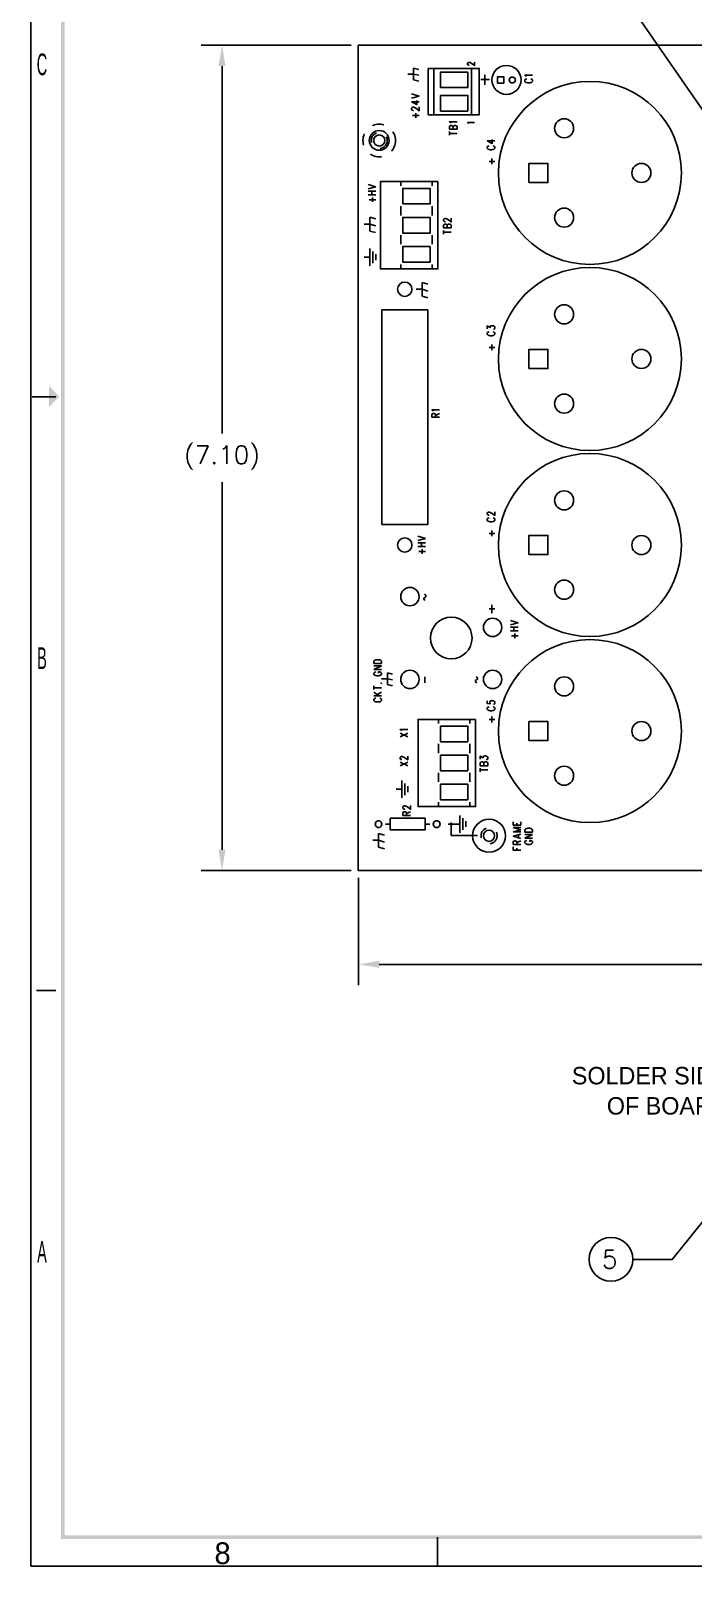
# Model space of a CAD drawing. Extents: x 0 to 31.8, y 0 to 20.
# Drawn here: x 0 to 5.7, y 0 to 13.21 of the extents above; entities that cross this region are included whole.
import ezdxf
from ezdxf.enums import TextEntityAlignment as Align

# ---------------------------------------------------------------- set-up
doc = ezdxf.new("R2010")
doc.units = 0
doc.header["$LTSCALE"] = 0.25
doc.header["$MEASUREMENT"] = 0
doc.linetypes.add('CENTER', pattern=[2, 1.25, -0.25, 0.25, -0.25])
doc.linetypes.add('HIDDEN', pattern=[0.375, 0.25, -0.125])
doc.layers.get('0').update_dxf_attribs({"linetype": 'CONTINUOUS'})
doc.layers.get('DEFPOINTS').update_dxf_attribs({"linetype": 'CONTINUOUS'})
for name, color, linetype in [('10', 7, 'CONTINUOUS'), ('DIMS', 1, 'CONTINUOUS'), ('FORMAT', 3, 'CONTINUOUS'), ('OBJECT', 2, 'CONTINUOUS'), ('TITLE1', 6, 'CONTINUOUS')]:
    doc.layers.add(name, color=color, linetype=linetype)
doc.styles.add('ROMANS', font='romans.shx')
doc.styles.add('SM2', font='TXT', dxfattribs={"width": 0.5})
doc.dimstyles.new('NORM3', dxfattribs={"dimtxt": 0.156, "dimasz": 0.18, "dimexe": 0.18, "dimexo": 0.0625, "dimgap": 0.09, "dimtad": 0, "dimtih": 1, "dimtoh": 1, "dimdec": 3, "dimzin": 4, "dimdsep": 46, "dimtxsty": 'ROMANS', "dimcen": 0.09, "dimadec": 0, "dimazin": 0, "dimtfac": 1, "dimtdec": 0, "dimtofl": 0, "dimtmove": 0, "dimatfit": 0, "dimfxl": 0, "dimtolj": 1, "dimtzin": 4, "dimarcsym": 0})
doc.dimstyles.get("Standard").update_dxf_attribs({"dimtxt": 0.18, "dimasz": 0.18, "dimexe": 0.18, "dimexo": 0.0625, "dimgap": 0.09, "dimtad": 0, "dimtih": 1, "dimtoh": 1, "dimdec": 4, "dimzin": 0, "dimdsep": 46, "dimtxsty": 'Standard', "dimcen": 0.09, "dimadec": 0, "dimazin": 0, "dimtfac": 1, "dimtdec": 4, "dimtofl": 0, "dimtmove": 0, "dimatfit": 3, "dimfxl": 0, "dimtolj": 1, "dimtzin": 0, "dimarcsym": 0})

# ---------------------------------------------------------------- blocks, each defined once
blk = doc.blocks.new('DDWG')
at = {"layer": 'FORMAT'}
for p, q in [((0, 20), (0, 0)), ((0.217, 10.059), (0.013, 10.059)), ((0.217, 4.952), (0.05, 4.952)), ((3.501, 0.25), (3.501, 0)), ((0, 0), (31.8, 0))]:
    blk.add_line(p, q, dxfattribs=at)
blk.add_solid([(0.157, 10.153), (0.247, 10.06), (0.157, 9.972)], dxfattribs=at)
for points in [[(0.261, 0.235), (0.291, 0.235), (0.261, 19.765), (0.291, 19.765)], [(0.261, 0.265), (0.261, 0.235), (31.606, 0.265), (31.606, 0.235)]]:
    blk.add_trace(points, dxfattribs=at)
at = {"layer": 'FORMAT', "style": 'SM2', "width": 0.5}
for s, p in [('C', (0.097, 12.824)), ('B', (0.097, 7.717)), ('A', (0.097, 2.61))]:
    blk.add_text(s, height=0.187, dxfattribs=at).set_placement(p, align=Align.CENTER)
at = {"layer": 'FORMAT'}
blk.add_text('8', height=0.187, dxfattribs=at).set_placement((1.651, 0.019), align=Align.CENTER)
at = {"layer": 'TITLE1', "style": 'ROMANS', "width": 0.718171, "flags": 8}
blk.add_attdef('XX/XX/XX', text='', height=0.15, dxfattribs=at).set_placement((29.981, 19.11), (30.807, 19.11), align=Align.FIT)
at = {"layer": 'TITLE1', "style": 'ROMANS', "flags": 8}
for tag, height, p in [('XX', 0.15, (26.31, 19.119)), ('XX', 0.093, (25.092, 1.574)), ('XX', 0.093, (25.075, 1.427)), ('XX/XX', 0.075, (25.05, 1.264))]:
    blk.add_attdef(tag, text='', height=height, dxfattribs=at).set_placement(p, align=Align.CENTER)
at = {"layer": 'TITLE1', "color": 6, "style": 'ROMANS'}
for tag, p, height in [('XXXXXX', (29.834, 2.321), 0.125), ('XX-XXXXX-XXX', (28.456, 0.571), 0.188)]:
    blk.add_attdef(tag, p, '', height=height, dxfattribs=at)
at = {"layer": 'TITLE1', "style": 'ROMANS'}
for tag, p, height in [('XXXXXXX', (25.435, 1.893), 0.1), ('XX/XX/XX', (26.845, 1.893), 0.1), ('XXXXXXXX', (23.667, 0.819), 0.09), ('XXXXXXXX', (23.664, 0.673), 0.09), ('XXXXXXXX', (23.665, 0.332), 0.09), ('XXXXXXX', (25.474, 0.31), 0.125), ('X', (30.307, 0.304), 0.125)]:
    blk.add_attdef(tag, p, '', height=height, dxfattribs=at)
at = {"layer": 'TITLE1', "style": 'ROMANS', "flags": 8}
for tag, p, height in [('XXXXX', (23.98, 1.586), 0.093), ('XXXXXXXX', (25.435, 1.529), 0.1), ('XX/XX/XX', (26.845, 1.529), 0.1), ('XXXXX', (23.972, 1.427), 0.093), ('XXXXX', (23.972, 1.256), 0.093)]:
    blk.add_attdef(tag, p, '', height=height, dxfattribs=at)
at = {"layer": 'TITLE1', "color": 6, "style": 'ROMANS'}
for tag, p in [('XXXXXXXXXXXXXXXX', (29.295, 1.31)), ('XXXXXXXXXXXXXXXXXXXX', (29.649, 1.021)), ('XX', (31.205, 0.571))]:
    blk.add_attdef(tag, text='', height=0.188, dxfattribs=at).set_placement(p, align=Align.CENTER)
at = {"layer": 'TITLE1', "style": 'ROMANS'}
for tag, p in [('XXXXX', (28.377, 0.304)), ('X', (30.794, 0.304))]:
    blk.add_attdef(tag, text='', height=0.125, dxfattribs=at).set_placement(p, align=Align.CENTER)
blk = doc.blocks.new('*D2')
at = {"color": 0, "linetype": 'ByBlock'}
for p, q in [((3.283, 5.921), (3.283, 4.997)), ((13.533, 5.921), (13.533, 4.997)), ((3.463, 5.177), (7.905, 5.177)), ((13.353, 5.177), (8.91, 5.177))]:
    blk.add_line(p, q, dxfattribs=at)
for points in [[(3.463, 5.207), (3.463, 5.147), (3.283, 5.177)], [(13.353, 5.207), (13.353, 5.147), (13.533, 5.177)]]:
    blk.add_solid(points, dxfattribs=at)
at = {"layer": 'DEFPOINTS', "color": 0, "linetype": 'ByBlock'}
for p in [(3.283, 5.983), (13.533, 5.983), (13.533, 5.177)]:
    blk.add_point(p, dxfattribs=at)
at = {"color": 0, "linetype": 'ByBlock', "insert": (8.408, 5.177), "char_height": 0.156, "attachment_point": 5, "style": 'ROMANS'}
blk.add_mtext('\\A1;(10.25)', dxfattribs=at)
blk = doc.blocks.new('*D3')
at = {"color": 0, "linetype": 'ByBlock'}
for p, q in [((3.22, 13.083), (1.93, 13.083)), ((2.11, 12.903), (2.11, 9.742)), ((2.11, 6.163), (2.11, 9.324)), ((3.22, 5.983), (1.93, 5.983))]:
    blk.add_line(p, q, dxfattribs=at)
for points in [[(2.08, 12.903), (2.14, 12.903), (2.11, 13.083)], [(2.08, 6.163), (2.14, 6.163), (2.11, 5.983)]]:
    blk.add_solid(points, dxfattribs=at)
at = {"layer": 'DEFPOINTS', "color": 0, "linetype": 'ByBlock'}
for p in [(2.11, 13.083), (3.283, 13.083), (3.283, 5.983)]:
    blk.add_point(p, dxfattribs=at)
at = {"color": 0, "linetype": 'ByBlock', "insert": (2.11, 9.533), "char_height": 0.156, "attachment_point": 5, "style": 'ROMANS'}
blk.add_mtext('\\A1;(7.10)', dxfattribs=at)

msp = doc.modelspace()

# ---------------------------------------------------------------- linework, layer by layer
at = {"layer": '10'}
for points in [[(2.8186, 13.0832), (2.8186, 5.9838), (13.0686, 5.9838), (13.0686, 13.0832), (2.8186, 13.0832)], [(3.294, 12.8332), (3.2438, 12.8332)], [(3.294, 12.784), (3.294, 12.8834)], [(3.294, 12.8834), (3.3383, 12.8736)], [(3.294, 12.8332), (3.3383, 12.8234)], [(3.419, 12.8833), (3.419, 12.4837), (3.8599, 12.4837), (3.8599, 12.8833), (3.419, 12.8833)], [(3.4682, 12.4837), (3.4682, 12.8833)], [(3.5262, 12.7171), (3.7605, 12.7171), (3.7605, 12.8509), (3.5262, 12.8509), (3.5262, 12.7171)], [(3.7733, 12.911), (3.7703, 12.911), (3.7644, 12.9129), (3.7615, 12.9149), (3.7585, 12.9189), (3.7585, 12.9267), (3.7615, 12.9307), (3.7644, 12.9326), (3.7703, 12.9346), (3.7753, 12.9346), (3.7812, 12.9326), (3.79, 12.9287), (3.8186, 12.909), (3.8186, 12.9366)], [(3.794, 12.4837), (3.794, 12.8833)], [(3.9072, 12.8272), (3.9072, 12.7426)], [(4.2644, 12.8126), (4.2615, 12.8175), (4.2526, 12.8234), (4.3186, 12.8234)], [(3.294, 12.784), (3.3383, 12.7732)], [(3.8727, 12.7878), (3.9475, 12.7878)], [(4.0164, 12.7565), (4.0705, 12.7565), (4.0705, 12.8106), (4.0164, 12.8106), (4.0164, 12.7565)], [(4.1709, 12.784), (4.165, 12.7988), (4.1512, 12.8086), (4.1345, 12.8086), (4.1217, 12.7988), (4.1168, 12.784), (4.1217, 12.7673), (4.1345, 12.7574), (4.1512, 12.7574), (4.165, 12.7673), (4.1709, 12.784)], [(4.2684, 12.7929), (4.2615, 12.7899), (4.2556, 12.786), (4.2526, 12.7811), (4.2526, 12.7712), (4.2556, 12.7673), (4.2615, 12.7624), (4.2684, 12.7604), (4.2772, 12.7584), (4.294, 12.7584), (4.3028, 12.7604), (4.3087, 12.7624), (4.3146, 12.7673), (4.3186, 12.7712), (4.3186, 12.7811), (4.3146, 12.786), (4.3087, 12.7899), (4.3028, 12.7929)], [(3.2772, 12.6629), (3.3432, 12.6442)], [(3.2772, 12.6265), (3.3432, 12.6442)], [(3.2772, 12.595), (3.3215, 12.5714), (3.3215, 12.6059)], [(3.2772, 12.595), (3.3432, 12.595)], [(3.294, 12.5212), (3.29, 12.5212), (3.2831, 12.5232), (3.2802, 12.5261), (3.2772, 12.5311), (3.2772, 12.5399), (3.2802, 12.5448), (3.2831, 12.5468), (3.29, 12.5488), (3.2969, 12.5488), (3.3028, 12.5468), (3.3117, 12.5429), (3.3432, 12.5192), (3.3432, 12.5517)], [(3.5262, 12.5163), (3.7605, 12.5163), (3.7605, 12.6502), (3.5262, 12.6502), (3.5262, 12.5163)], [(3.2861, 12.4789), (3.3432, 12.4789)], [(3.3146, 12.4582), (3.3146, 12.4986)], [(3.6148, 12.413), (3.6119, 12.4179), (3.603, 12.4238), (3.669, 12.4238)], [(3.7703, 12.409), (3.7674, 12.4129), (3.7585, 12.4189), (3.8186, 12.4189)], [(3.603, 12.3608), (3.603, 12.3805), (3.606, 12.3874), (3.6089, 12.3893), (3.6148, 12.3923), (3.6217, 12.3923), (3.6276, 12.3893), (3.6306, 12.3874), (3.6335, 12.3805)], [(3.603, 12.3608), (3.669, 12.3608)], [(3.603, 12.3086), (3.603, 12.3391)], [(3.603, 12.3234), (3.669, 12.3234)], [(3.6335, 12.3608), (3.6335, 12.3805), (3.6365, 12.3874), (3.6394, 12.3893), (3.6463, 12.3923), (3.6552, 12.3923), (3.6611, 12.3893), (3.665, 12.3874), (3.669, 12.3805), (3.669, 12.3608)], [(3.9278, 12.2604), (3.9711, 12.2378), (3.9711, 12.2712)], [(3.9278, 12.2604), (3.9938, 12.2604)], [(3.9436, 12.2181), (3.9367, 12.2141), (3.9308, 12.2102), (3.9278, 12.2053), (3.9278, 12.1964), (3.9308, 12.1925), (3.9367, 12.1876), (3.9436, 12.1856), (3.9524, 12.1826), (3.9682, 12.1826), (3.978, 12.1856), (3.9839, 12.1876), (3.9898, 12.1925), (3.9938, 12.1964), (3.9938, 12.2053), (3.9898, 12.2102), (3.9839, 12.2141), (3.978, 12.2181)], [(3.9938, 12.0831), (3.9436, 12.0831)], [(3.9682, 12.0585), (3.9682, 12.1087)], [(4.2861, 11.9011), (4.4505, 11.9011), (4.4505, 12.0655), (4.2861, 12.0655), (4.2861, 11.9011)], [(3.5036, 11.9089), (3.5036, 11.1589), (3.0085, 11.1589), (3.0085, 11.9089), (3.5036, 11.9089)], [(3.1837, 11.9089), (3.1837, 11.8722)], [(3.4534, 11.9089), (3.4534, 11.8722)], [(2.9022, 11.8834), (2.9682, 11.8647)], [(2.9022, 11.847), (2.9682, 11.8647)], [(2.9022, 11.8263), (2.9682, 11.8263)], [(2.9022, 11.7948), (2.9682, 11.7948)], [(2.9337, 11.7948), (2.9337, 11.8263)], [(2.9396, 11.7338), (2.9396, 11.7732)], [(3.2014, 11.7171), (3.4357, 11.7171), (3.4357, 11.8509), (3.2014, 11.8509), (3.2014, 11.7171)], [(2.9111, 11.7535), (2.9682, 11.7535)], [(3.1837, 11.6974), (3.1837, 11.6189)], [(3.4534, 11.6974), (3.4534, 11.6189)], [(2.919, 11.5439), (2.8688, 11.5439)], [(2.919, 11.4838), (2.919, 11.6039)], [(2.919, 11.6039), (2.9682, 11.5882)], [(2.919, 11.5439), (2.9682, 11.5291)], [(3.2014, 11.4671), (3.4357, 11.4671), (3.4357, 11.6009), (3.2014, 11.6009), (3.2014, 11.4671)], [(3.5686, 11.5645), (3.5646, 11.5645), (3.5587, 11.5675), (3.5558, 11.5694), (3.5528, 11.5734), (3.5528, 11.5832), (3.5558, 11.5872), (3.5587, 11.5891), (3.5646, 11.5931), (3.5715, 11.5931), (3.5774, 11.5891), (3.5863, 11.5852), (3.6188, 11.5626), (3.6188, 11.595)], [(3.5528, 11.5104), (3.5528, 11.5311), (3.5558, 11.538), (3.5587, 11.5399), (3.5646, 11.5429), (3.5715, 11.5429), (3.5774, 11.5399), (3.5804, 11.538), (3.5833, 11.5311)], [(3.5528, 11.5104), (3.6188, 11.5104)], [(3.5833, 11.5104), (3.5833, 11.5311), (3.5863, 11.538), (3.5892, 11.5399), (3.5961, 11.5429), (3.606, 11.5429), (3.6119, 11.5399), (3.6148, 11.538), (3.6188, 11.5311), (3.6188, 11.5104)], [(2.919, 11.4838), (2.9672, 11.47)], [(3.1837, 11.4489), (3.1837, 11.3704)], [(3.4534, 11.4489), (3.4534, 11.3704)], [(3.5528, 11.4582), (3.5528, 11.4897)], [(3.5528, 11.474), (3.6188, 11.474)], [(2.919, 11.2583), (2.8688, 11.2583)], [(2.919, 11.1835), (2.919, 11.3331)], [(2.9436, 11.2081), (2.9436, 11.3085)], [(2.9682, 11.2337), (2.9682, 11.2839)], [(3.2014, 11.2171), (3.4357, 11.2171), (3.4357, 11.3509), (3.2014, 11.3509), (3.2014, 11.2171)], [(3.1837, 11.1956), (3.1837, 11.1589)], [(3.4534, 11.1956), (3.4534, 11.1589)], [(3.3682, 10.9828), (3.318, 10.9828)], [(3.3682, 10.9227), (3.3682, 11.0428)], [(3.3682, 11.0428), (3.4174, 11.0271)], [(3.3682, 10.9828), (3.4174, 10.968)], [(3.3682, 10.9227), (3.4164, 10.9089)], [(3.416, 8.9611), (3.416, 10.8056), (3.0213, 10.8056), (3.0213, 8.9611), (3.416, 8.9611)], [(3.9278, 10.6423), (3.9278, 10.6679), (3.9524, 10.6541), (3.9524, 10.661), (3.9554, 10.6649), (3.9583, 10.6679), (3.9682, 10.6698), (3.9741, 10.6698), (3.9839, 10.6679), (3.9898, 10.663), (3.9938, 10.6561), (3.9938, 10.6482), (3.9898, 10.6423), (3.9869, 10.6393), (3.981, 10.6374)], [(3.9436, 10.6177), (3.9367, 10.6147), (3.9308, 10.6108), (3.9278, 10.6059), (3.9278, 10.597), (3.9308, 10.5931), (3.9367, 10.5872), (3.9436, 10.5852), (3.9524, 10.5822), (3.9682, 10.5822), (3.978, 10.5852), (3.9839, 10.5872), (3.9898, 10.5931), (3.9938, 10.597), (3.9938, 10.6059), (3.9898, 10.6108), (3.9839, 10.6147), (3.978, 10.6177)], [(3.9938, 10.4837), (3.9436, 10.4837)], [(3.9682, 10.4581), (3.9682, 10.5083)], [(4.2861, 10.3017), (4.4505, 10.3017), (4.4505, 10.4661), (4.2861, 10.4661), (4.2861, 10.3017)], [(3.4642, 9.9356), (3.4613, 9.9395), (3.4524, 9.9464), (3.5184, 9.9464)], [(3.4524, 9.8834), (3.4524, 9.9041), (3.4554, 9.911), (3.4583, 9.913), (3.4642, 9.9149), (3.4711, 9.9149), (3.478, 9.913), (3.481, 9.911), (3.4839, 9.9041), (3.4839, 9.8834)], [(3.4839, 9.8982), (3.5184, 9.9149)], [(3.4524, 9.8834), (3.5184, 9.8834)], [(3.9436, 9.0399), (3.9396, 9.0399), (3.9337, 9.0429), (3.9308, 9.0448), (3.9278, 9.0488), (3.9278, 9.0576), (3.9308, 9.0626), (3.9337, 9.0645), (3.9396, 9.0675), (3.9465, 9.0675), (3.9524, 9.0645), (3.9613, 9.0606), (3.9938, 9.038), (3.9938, 9.0695)], [(3.9436, 9.0173), (3.9367, 9.0143), (3.9308, 9.0104), (3.9278, 9.0055), (3.9278, 8.9966), (3.9308, 8.9927), (3.9367, 8.9878), (3.9436, 8.9858), (3.9524, 8.9828), (3.9682, 8.9828), (3.978, 8.9858), (3.9839, 8.9878), (3.9898, 8.9927), (3.9938, 8.9966), (3.9938, 9.0055), (3.9898, 9.0104), (3.9839, 9.0143), (3.978, 9.0173)], [(3.332, 8.8583), (3.3979, 8.8396)], [(3.9938, 8.8833), (3.9436, 8.8833)], [(3.9682, 8.8587), (3.9682, 8.9089)], [(4.2861, 8.7013), (4.4505, 8.7013), (4.4505, 8.8657), (4.2861, 8.8657), (4.2861, 8.7013)], [(3.332, 8.8219), (3.3979, 8.8396)], [(3.332, 8.8012), (3.3979, 8.8012)], [(3.332, 8.7697), (3.3979, 8.7697)], [(3.3408, 8.7284), (3.3979, 8.7284)], [(3.3635, 8.7697), (3.3635, 8.8012)], [(3.3694, 8.7087), (3.3694, 8.7481)], [(3.3944, 8.3086), (3.3835, 8.3155), (3.3835, 8.3273), (3.3993, 8.3391), (3.3993, 8.3519), (3.3884, 8.3598)], [(3.9436, 8.2338), (3.9947, 8.2338)], [(3.9682, 8.2683), (3.9682, 8.1984)], [(4.1276, 8.1334), (4.1936, 8.1147)], [(4.1276, 8.097), (4.1936, 8.1147)], [(4.1276, 8.0763), (4.1936, 8.0763)], [(4.1581, 8.0448), (4.1581, 8.0763)], [(4.1276, 8.0448), (4.1936, 8.0448)], [(4.1365, 8.0035), (4.1936, 8.0035)], [(4.165, 7.9838), (4.165, 8.0232)], [(2.9524, 7.7643), (2.9524, 7.7811), (2.9554, 7.7879), (2.9613, 7.7929), (2.9682, 7.7948), (2.978, 7.7968), (2.9938, 7.7968), (3.0026, 7.7948), (3.0085, 7.7929), (3.0144, 7.7879), (3.0184, 7.7811), (3.0184, 7.7643)], [(2.9524, 7.7643), (3.0184, 7.7643)], [(2.9524, 7.7122), (3.0184, 7.7446)], [(2.9524, 7.7446), (3.0184, 7.7446)], [(2.9524, 7.7122), (3.0184, 7.7122)], [(2.9682, 7.6925), (2.9613, 7.6895), (2.9554, 7.6856), (2.9524, 7.6807), (2.9524, 7.6718), (2.9554, 7.6679), (2.9613, 7.6629), (2.9682, 7.661), (2.978, 7.659), (2.9938, 7.659), (3.0026, 7.661), (3.0085, 7.6629), (3.0144, 7.6679), (3.0184, 7.6718), (3.0184, 7.6807), (3.0144, 7.6856), (3.0085, 7.6895), (3.0026, 7.6925), (2.9938, 7.6925)], [(2.9938, 7.6807), (2.9938, 7.6925)], [(3.0686, 7.5832), (3.0686, 7.6836)], [(3.0686, 7.6836), (3.1138, 7.6738)], [(2.9524, 7.5399), (2.9524, 7.5714)], [(2.9524, 7.5557), (3.0184, 7.5557)], [(3.0115, 7.595), (3.0144, 7.5931), (3.0184, 7.595), (3.0144, 7.597), (3.0115, 7.595)], [(3.0686, 7.6334), (3.0184, 7.6334)], [(3.0686, 7.6334), (3.1138, 7.6236)], [(3.0686, 7.5832), (3.1138, 7.5734)], [(3.3924, 7.599), (3.3924, 7.6492)], [(3.8392, 7.599), (3.8284, 7.6059), (3.8284, 7.6177), (3.8442, 7.6295), (3.8442, 7.6413), (3.8333, 7.6492)], [(2.9524, 7.5192), (2.9967, 7.4878)], [(2.9524, 7.4878), (3.0184, 7.4878)], [(2.9682, 7.4681), (2.9613, 7.4641), (2.9554, 7.4602), (2.9524, 7.4553), (2.9524, 7.4464), (2.9554, 7.4425), (2.9613, 7.4376), (2.9682, 7.4356), (2.978, 7.4336), (2.9938, 7.4336), (3.0026, 7.4356), (3.0085, 7.4376), (3.0144, 7.4425), (3.0184, 7.4464), (3.0184, 7.4553), (3.0144, 7.4602), (3.0085, 7.4641), (3.0026, 7.4681)], [(2.981, 7.4986), (3.0184, 7.5192)], [(3.9278, 7.4425), (3.9278, 7.4198), (3.9554, 7.4179), (3.9524, 7.4198), (3.9495, 7.4267), (3.9495, 7.4326), (3.9524, 7.4395), (3.9583, 7.4445), (3.9682, 7.4464), (3.9741, 7.4445), (3.9839, 7.4425), (3.9898, 7.4376), (3.9938, 7.4307), (3.9938, 7.4238), (3.9898, 7.4179), (3.9869, 7.4149), (3.981, 7.413)], [(3.8284, 7.2839), (3.8284, 6.5339), (3.3333, 6.5339), (3.3333, 7.2839), (3.8284, 7.2839)], [(3.5085, 7.2839), (3.5085, 7.2472)], [(3.7782, 7.2839), (3.7782, 7.2472)], [(3.9436, 7.3923), (3.9367, 7.3893), (3.9308, 7.3854), (3.9278, 7.3805), (3.9278, 7.3716), (3.9308, 7.3677), (3.9367, 7.3628), (3.9436, 7.3608), (3.9524, 7.3578), (3.9682, 7.3578), (3.978, 7.3608), (3.9839, 7.3628), (3.9898, 7.3677), (3.9938, 7.3716), (3.9938, 7.3805), (3.9898, 7.3854), (3.9839, 7.3893), (3.978, 7.3923)], [(3.9938, 7.2839), (3.9436, 7.2839)], [(3.9682, 7.2583), (3.9682, 7.3085)], [(4.2861, 7.1019), (4.4505, 7.1019), (4.4505, 7.2653), (4.2861, 7.2653), (4.2861, 7.1019)], [(3.1896, 7.1856), (3.1867, 7.1895), (3.1778, 7.1964), (3.2438, 7.1964)], [(3.1778, 7.1334), (3.2438, 7.1649)], [(3.1778, 7.1649), (3.2438, 7.1334)], [(3.5262, 7.0921), (3.7605, 7.0921), (3.7605, 7.2259), (3.5262, 7.2259), (3.5262, 7.0921)], [(3.5085, 7.0724), (3.5085, 6.9939)], [(3.7782, 7.0724), (3.7782, 6.9939)], [(3.1936, 6.9376), (3.1896, 6.9376), (3.1837, 6.9395), (3.1808, 6.9425), (3.1778, 6.9464), (3.1778, 6.9553), (3.1808, 6.9602), (3.1837, 6.9622), (3.1896, 6.9641), (3.1965, 6.9641), (3.2024, 6.9622), (3.2113, 6.9582), (3.2438, 6.9356), (3.2438, 6.9681)], [(3.1778, 6.8834), (3.2438, 6.9149)], [(3.1778, 6.9149), (3.2438, 6.8834)], [(3.5262, 6.8421), (3.7605, 6.8421), (3.7605, 6.9759), (3.5262, 6.9759), (3.5262, 6.8421)], [(3.8673, 6.9425), (3.8673, 6.9681), (3.8919, 6.9533), (3.8919, 6.9602), (3.8949, 6.9641), (3.8978, 6.9681), (3.9077, 6.97), (3.9136, 6.97), (3.9224, 6.9681), (3.9293, 6.9622), (3.9332, 6.9553), (3.9332, 6.9484), (3.9293, 6.9425), (3.9254, 6.9395), (3.9195, 6.9376)], [(3.8673, 6.8854), (3.8673, 6.9061), (3.8703, 6.913), (3.8732, 6.9149), (3.8791, 6.9179), (3.886, 6.9179), (3.8919, 6.9149), (3.8949, 6.913), (3.8978, 6.9061)], [(3.8673, 6.8854), (3.9332, 6.8854)], [(3.8978, 6.8854), (3.8978, 6.9061), (3.9008, 6.913), (3.9037, 6.9149), (3.9106, 6.9179), (3.9195, 6.9179), (3.9254, 6.9149), (3.9293, 6.913), (3.9332, 6.9061), (3.9332, 6.8854)], [(3.1936, 6.6088), (3.1936, 6.7584)], [(3.5085, 6.8239), (3.5085, 6.7454)], [(3.7782, 6.8239), (3.7782, 6.7454)], [(3.8673, 6.8332), (3.8673, 6.8647)], [(3.8673, 6.849), (3.9332, 6.849)], [(3.1936, 6.6836), (3.1434, 6.6836)], [(3.2182, 6.6334), (3.2182, 6.7338)], [(3.2438, 6.659), (3.2438, 6.7082)], [(3.5262, 6.5921), (3.7605, 6.5921), (3.7605, 6.7259), (3.5262, 6.7259), (3.5262, 6.5921)], [(3.2182, 6.5124), (3.2142, 6.5124), (3.2083, 6.5143), (3.2054, 6.5173), (3.2024, 6.5212), (3.2024, 6.5311), (3.2054, 6.536), (3.2083, 6.538), (3.2142, 6.5399), (3.2211, 6.5399), (3.228, 6.538), (3.2369, 6.534), (3.2684, 6.5104), (3.2684, 6.5429)], [(3.2024, 6.4582), (3.2024, 6.4789), (3.2054, 6.4858), (3.2083, 6.4878), (3.2142, 6.4897), (3.2211, 6.4897), (3.228, 6.4878), (3.231, 6.4858), (3.2339, 6.4789), (3.2339, 6.4582)], [(3.2339, 6.474), (3.2684, 6.4897)], [(3.5085, 6.5706), (3.5085, 6.5339)], [(3.7782, 6.5706), (3.7782, 6.5339)], [(3.0223, 6.3834), (3.0164, 6.4002), (3.0026, 6.412), (2.9839, 6.412), (2.9692, 6.4002), (2.9633, 6.3834), (2.9692, 6.3657), (2.9839, 6.3549), (3.0026, 6.3549), (3.0164, 6.3657), (3.0223, 6.3834)], [(3.0932, 6.3833), (3.0538, 6.3833)], [(3.0932, 6.4335), (3.3934, 6.4335), (3.3934, 6.3331), (3.0932, 6.3331), (3.0932, 6.4335)], [(3.2024, 6.4582), (3.2684, 6.4582)], [(3.3934, 6.3833), (3.4337, 6.3833)], [(3.5223, 6.3834), (3.5164, 6.4002), (3.5026, 6.412), (3.4839, 6.412), (3.4692, 6.4002), (3.4633, 6.3834), (3.4692, 6.3657), (3.4839, 6.3549), (3.5026, 6.3549), (3.5164, 6.3657), (3.5223, 6.3834)], [(3.6936, 6.3834), (3.5932, 6.3834)], [(3.6286, 6.3833), (3.6188, 6.3932), (3.6089, 6.3833), (3.6188, 6.3735), (3.6286, 6.3833)], [(3.6188, 6.284), (3.6188, 6.3785)], [(3.6936, 6.3086), (3.6936, 6.4582)], [(3.7182, 6.3332), (3.7182, 6.4336)], [(3.7438, 6.3588), (3.7438, 6.409)], [(4.1522, 6.3736), (4.1522, 6.4041)], [(4.1522, 6.3736), (4.2182, 6.3736)], [(4.1522, 6.3539), (4.2182, 6.3352)], [(4.1522, 6.3539), (4.2182, 6.3539)], [(4.1837, 6.3736), (4.1837, 6.3923)], [(4.2182, 6.3736), (4.2182, 6.4041)], [(4.2526, 6.3145), (4.2526, 6.3303), (4.2556, 6.3372), (4.2615, 6.3431), (4.2684, 6.345), (4.2772, 6.347), (4.294, 6.347), (4.3028, 6.345), (4.3087, 6.3431), (4.3146, 6.3372), (4.3186, 6.3303), (4.3186, 6.3145)], [(2.9938, 6.2437), (2.9436, 6.2437)], [(2.9938, 6.1836), (2.9938, 6.3037)], [(2.9938, 6.3037), (3.044, 6.2889)], [(2.9938, 6.2437), (3.044, 6.2289)], [(3.6188, 6.284), (3.8432, 6.284)], [(4.1522, 6.3175), (4.2182, 6.3352)], [(4.1522, 6.3175), (4.2182, 6.3175)], [(4.1522, 6.2791), (4.2182, 6.2968)], [(4.1522, 6.2791), (4.2182, 6.2604)], [(4.1522, 6.2082), (4.1522, 6.2289), (4.1552, 6.2358), (4.1581, 6.2378), (4.165, 6.2397), (4.1719, 6.2397), (4.1778, 6.2378), (4.1808, 6.2358), (4.1837, 6.2289), (4.1837, 6.2082)], [(4.1522, 6.2082), (4.2182, 6.2082)], [(4.1837, 6.224), (4.2182, 6.2397)], [(4.1965, 6.2673), (4.1965, 6.2899)], [(4.2526, 6.3145), (4.3186, 6.3145)], [(4.2526, 6.2624), (4.3186, 6.2948)], [(4.2526, 6.2948), (4.3186, 6.2948)], [(4.2526, 6.2624), (4.3186, 6.2624)], [(4.2684, 6.2427), (4.2615, 6.2397), (4.2556, 6.2358), (4.2526, 6.2309), (4.2526, 6.222), (4.2556, 6.2181), (4.2615, 6.2122), (4.2684, 6.2102), (4.2772, 6.2082), (4.294, 6.2082), (4.3028, 6.2102), (4.3087, 6.2122), (4.3146, 6.2181), (4.3186, 6.222), (4.3186, 6.2309), (4.3146, 6.2358), (4.3087, 6.2397), (4.3028, 6.2427), (4.294, 6.2427)], [(4.294, 6.2309), (4.294, 6.2427)], [(2.9938, 6.1836), (3.043, 6.1698)], [(4.1522, 6.159), (4.1522, 6.1876)], [(4.1522, 6.159), (4.2182, 6.159)], [(4.1837, 6.159), (4.1837, 6.1767)]]:
    msp.add_lwpolyline(points, dxfattribs=at)
for centre, radius in [((4.0936, 12.7836), 0.125), ((4.8116, 11.9836), 0.787), ((4.5896, 12.3676), 0.082), ((2.9986, 12.2636), 0.085), ((5.2546, 11.9836), 0.082), ((4.5896, 11.5996), 0.082), ((4.8116, 10.3836), 0.787), ((3.2186, 10.9836), 0.062), ((4.5896, 10.7676), 0.082), ((5.2546, 10.3836), 0.082), ((4.5896, 9.9996), 0.082), ((4.8116, 8.7836), 0.787), ((4.5896, 9.1676), 0.082), ((5.2546, 8.7836), 0.082), ((3.2186, 8.7836), 0.062), ((4.5896, 8.3996), 0.082), ((3.2626, 8.3396), 0.079), ((3.6186, 7.9836), 0.179), ((3.9746, 8.0756), 0.079), ((4.8116, 7.1836), 0.787), ((3.2626, 7.6276), 0.079), ((3.9746, 7.6276), 0.079), ((4.5896, 7.5676), 0.082), ((5.2546, 7.1836), 0.082), ((4.5896, 6.7996), 0.082), ((3.9436, 6.2836), 0.142)]:
    msp.add_circle(centre, radius, dxfattribs=at)
at = {"layer": 'DIMS', "color": 1, "linetype": 'Continuous'}
msp.add_line((6.1128, 12.0435), (5.0936, 13.5179), dxfattribs=at)
msp.add_circle((4.993, 2.64), 0.1875, dxfattribs=at)
at = {"layer": 'OBJECT', "linetype": 'HIDDEN'}
for centre, radius in [((2.9986, 12.2628), 0.14), ((2.9986, 12.2628), 0.069), ((3.9436, 6.2828), 0.069)]:
    msp.add_circle(centre, radius, dxfattribs=at)
at = {"layer": 'OBJECT'}
for centre in [(2.9986, 12.2628), (3.9436, 6.2828)]:
    msp.add_circle(centre, 0.048, dxfattribs=at)

# ---------------------------------------------------------------- block references
at = {"layer": 'FORMAT'}
msp.add_blockref('DDWG', (0, 0), dxfattribs=at)

# ---------------------------------------------------------------- texts
at = {"layer": 'DIMS', "color": 1, "linetype": 'CENTER', "char_height": 0.15, "attachment_point": 6}
for s, insert in [('SOLDER SIDE', (6.0048, 4.2186)), ('{OF BOARD}', (6.0048, 3.959))]:
    msp.add_mtext(s, dxfattribs=dict(at, insert=insert))
at = {"layer": 'DIMS', "color": 1, "insert": (5.0487, 2.6404), "char_height": 0.156, "attachment_point": 6, "style": 'ROMANS'}
msp.add_mtext('5', dxfattribs=at)

# ---------------------------------------------------------------- dimensions: what is measured, and where the dimension line sits
at = {"layer": 'DIMS', "color": 1}
dim = msp.add_linear_dim(base=(1.6465, 13.0835), p1=(2.8186, 5.9831), p2=(2.8186, 13.0835), angle=90, text='(7.10)', dimstyle='NORM3', dxfattribs=at)
dim.commit()
dim.dimension.update_dxf_attribs({"geometry": '*D3', "text_midpoint": (1.6465, 9.5333), "insert": (-0.4639, 0)})
dim = msp.add_linear_dim(base=(13.0686, 5.177), p1=(2.8186, 5.9831), p2=(13.0686, 5.9831), text='(10.25)', dimstyle='NORM3', dxfattribs=at)
dim.commit()
dim.dimension.update_dxf_attribs({"geometry": '*D2', "text_midpoint": (7.9436, 5.177), "insert": (-0.4639, 0)})

# ---------------------------------------------------------------- leaders
at = {"layer": 'DIMS', "color": 1, "linetype": 'CENTER', "annotation_type": 0, "has_hookline": 1, "hookline_direction": 1, "text_width": 1.86}
msp.add_leader([(7.0383, 3.7458), (6.5821, 4.0878), (6.1674, 4.0878)], dimstyle='Standard', dxfattribs=at)
at = {"layer": 'DIMS', "color": 1, "annotation_type": 0, "has_hookline": 1, "hookline_direction": 1, "text_width": 0.104}
msp.add_leader([(6.001, 3.2381), (5.5184, 2.64), (5.1805, 2.64)], dimstyle='NORM3', dxfattribs=at)

doc.saveas('drawing.dxf')
